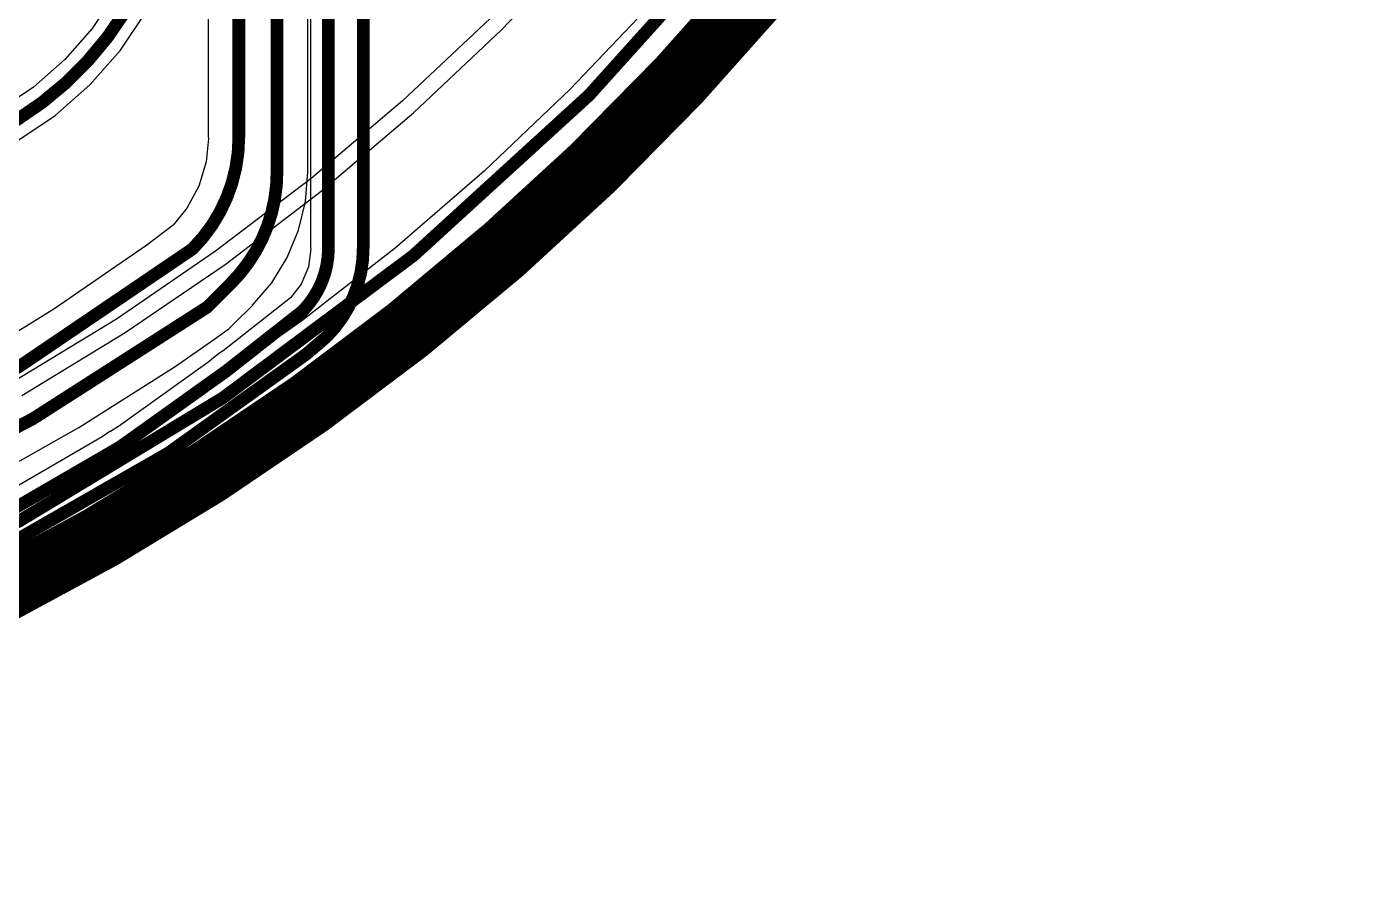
# Model space of a CAD drawing. Header units: inches. Extents: x -30 to 282, y -86 to 78.
# Drawn here: x 28.68 to 49.98, y -85.13 to -71.55 of the extents above; entities that cross this region are included whole.
import ezdxf

# ---------------------------------------------------------------- set-up
doc = ezdxf.new("R2010")
doc.units = ezdxf.units.IN
for name, color, linetype in [('Board Outline', 216, 'Continuous'), ('Bottom Layer', 5, 'Continuous'), ('GND 01', 76, 'Continuous'), ('GND 02', 16, 'Continuous'), ('PWR', 156, 'Continuous'), ('SIG 01', 90, 'Continuous'), ('Top Layer', 1, 'Continuous')]:
    doc.layers.add(name, color=color, linetype=linetype)

msp = doc.modelspace()

# ---------------------------------------------------------------- linework, layer by layer
at = {"layer": 'Board Outline', "const_width": 0.254}
msp.add_lwpolyline([(37.49466466, -16.44645174, -2.5025245443781), (-17.29285086, -16.44645174)], format="xyb", dxfattribs=at)
at = {"layer": 'Bottom Layer'}
for p, q in [((36.28250045999999, -71.60620933999999), (37.62142844, -70.20488118)), ((40.26817702, -70.46318647999999), (39.01179904, -71.89579474)), ((36.09992272, -71.42241494), (34.69955213999999, -72.74274757999999)), ((34.87231024, -72.93579774), (36.28250045999999, -71.60620933999999)), ((39.01179904, -71.89579474), (37.68749383999999, -73.26585295999999)), ((34.69955213999999, -72.74274757999999), (33.23224493999999, -73.9882315)), ((33.39469826, -74.19003196), (34.87231024, -72.93579774)), ((37.68749383999999, -73.26585295999999), (36.29836784, -74.57014803999999)), ((33.23224493999999, -73.9882315), (31.70200162, -75.15547834)), ((31.8536828, -75.3654957), (33.39469826, -74.19003196)), ((36.29836784, -74.57014803999999), (34.84768494, -75.80560911999999)), ((31.70200162, -75.15547834), (30.11289888, -76.24137406)), ((30.25345994, -76.4589911), (31.8536828, -75.3654957)), ((34.84768494, -75.80560911999999), (33.33885128, -76.9693406)), ((30.11289888, -76.24137406), (28.4694122, -77.24286049999999)), ((28.59838578, -77.46753874), (30.25345994, -76.4589911)), ((33.33885128, -76.9693406), (31.7754127, -78.05860689999999)), ((31.7754127, -78.05860689999999), (30.16103442, -79.07085278)), ((30.16103442, -79.07085278), (28.49951374, -80.00369572))]:
    msp.add_line(p, q, dxfattribs=at)
at = {"layer": 'GND 01'}
for p, q in [((40.05574919999999, -70.61526136), (38.76107564, -72.06946724)), ((38.76107564, -72.06946724), (37.39583072, -73.45773472)), ((37.39583072, -73.45773472), (35.96343328, -74.77657891999999)), ((35.96343328, -74.77657891999999), (34.46739106, -76.02277658)), ((34.46739106, -76.02277658), (32.911415, -77.1932289)), ((32.911415, -77.1932289), (31.29932526, -78.28507838)), ((31.29932526, -78.28507838), (29.63506646, -79.29564278)), ((29.63506646, -79.29564278), (27.92270768, -80.22245575999999))]:
    msp.add_line(p, q, dxfattribs=at)
at = {"layer": 'GND 01', "const_width": 1.016}
for points in [[(39.13389684, -72.41836925999999), (40.44544362, -70.94521244)], [(37.75091002, -73.82467836), (39.13389684, -72.41836925999999)], [(36.29988676, -75.16067264), (37.75091002, -73.82467836)], [(34.78439576, -76.42307042), (36.29988676, -75.16067264)], [(33.20816828, -77.60876019999999), (34.78439576, -76.42307042)], [(31.5750829, -78.7148286), (33.20816828, -77.60876019999999)], [(29.88915536, -79.73855019999999), (31.5750829, -78.7148286)], [(28.15453856, -80.6774104), (29.88915536, -79.73855019999999)]]:
    msp.add_lwpolyline(points, dxfattribs=at)
at = {"layer": 'GND 01', "const_width": 0.508}
for points in [[(38.87989683999999, -72.41836925999999, 1), (39.38789684, -72.41836925999999, 1)], [(38.87989683999999, -72.41836925999999, 1), (39.38789684, -72.41836925999999, 1)], [(37.49691001999999, -73.82467836, 1), (38.00491002, -73.82467836, 1)], [(37.49691001999999, -73.82467836, 1), (38.00491002, -73.82467836, 1)], [(36.04588676, -75.16067264, 1), (36.55388676, -75.16067264, 1)], [(36.04588676, -75.16067264, 1), (36.55388676, -75.16067264, 1)], [(34.53039576, -76.42307042, 1), (35.03839576, -76.42307042, 1)], [(34.53039576, -76.42307042, 1), (35.03839576, -76.42307042, 1)], [(32.95416828, -77.60876019999999, 1), (33.46216828, -77.60876019999999, 1)], [(32.95416828, -77.60876019999999, 1), (33.46216828, -77.60876019999999, 1)], [(31.3210829, -78.7148286, 1), (31.8290829, -78.7148286, 1)], [(31.3210829, -78.7148286, 1), (31.8290829, -78.7148286, 1)], [(29.63515536, -79.73855019999999, 1), (30.14315536, -79.73855019999999, 1)], [(29.63515536, -79.73855019999999, 1), (30.14315536, -79.73855019999999, 1)]]:
    msp.add_lwpolyline(points, format="xyb", close=True, dxfattribs=at)
at = {"layer": 'GND 02'}
for p, q in [((40.05574919999999, -70.61526136), (38.76107564, -72.06946724)), ((38.76107564, -72.06946724), (37.39583072, -73.45773472)), ((37.39583072, -73.45773472), (35.96343328, -74.77657891999999)), ((35.96343328, -74.77657891999999), (34.46739106, -76.02277658)), ((34.46739106, -76.02277658), (32.911415, -77.1932289)), ((32.911415, -77.1932289), (31.29932526, -78.28507838)), ((31.29932526, -78.28507838), (29.63506646, -79.29564278)), ((29.63506646, -79.29564278), (27.92270768, -80.22245575999999))]:
    msp.add_line(p, q, dxfattribs=at)
at = {"layer": 'GND 02', "const_width": 1.016}
for points in [[(39.13389684, -72.41836925999999), (40.44544362, -70.94521244)], [(37.75091002, -73.82467836), (39.13389684, -72.41836925999999)], [(36.29988676, -75.16067264), (37.75091002, -73.82467836)], [(34.78439576, -76.42307042), (36.29988676, -75.16067264)], [(33.20816828, -77.60876019999999), (34.78439576, -76.42307042)], [(31.5750829, -78.7148286), (33.20816828, -77.60876019999999)], [(29.88915536, -79.73855019999999), (31.5750829, -78.7148286)], [(28.15453856, -80.6774104), (29.88915536, -79.73855019999999)]]:
    msp.add_lwpolyline(points, dxfattribs=at)
at = {"layer": 'GND 02', "const_width": 0.508}
for points in [[(38.87989683999999, -72.41836925999999, 1), (39.38789684, -72.41836925999999, 1)], [(38.87989683999999, -72.41836925999999, 1), (39.38789684, -72.41836925999999, 1)], [(37.49691001999999, -73.82467836, 1), (38.00491002, -73.82467836, 1)], [(37.49691001999999, -73.82467836, 1), (38.00491002, -73.82467836, 1)], [(36.04588676, -75.16067264, 1), (36.55388676, -75.16067264, 1)], [(36.04588676, -75.16067264, 1), (36.55388676, -75.16067264, 1)], [(34.53039576, -76.42307042, 1), (35.03839576, -76.42307042, 1)], [(34.53039576, -76.42307042, 1), (35.03839576, -76.42307042, 1)], [(32.95416828, -77.60876019999999, 1), (33.46216828, -77.60876019999999, 1)], [(32.95416828, -77.60876019999999, 1), (33.46216828, -77.60876019999999, 1)], [(31.3210829, -78.7148286, 1), (31.8290829, -78.7148286, 1)], [(31.3210829, -78.7148286, 1), (31.8290829, -78.7148286, 1)], [(29.63515536, -79.73855019999999, 1), (30.14315536, -79.73855019999999, 1)], [(29.63515536, -79.73855019999999, 1), (30.14315536, -79.73855019999999, 1)]]:
    msp.add_lwpolyline(points, format="xyb", close=True, dxfattribs=at)
at = {"layer": 'PWR'}
for p, q in [((40.14890116, -70.69411312), (38.85018138, -72.15286052)), ((38.85018138, -72.15286052), (37.48071244, -73.54542568)), ((37.48071244, -73.54542568), (36.04386238, -74.86837451999999)), ((36.04386238, -74.86837451999999), (34.54318212, -76.11843298)), ((34.54318212, -76.11843298), (32.98236228, -77.29253274)), ((32.98236228, -77.29253274), (31.36522302, -78.38780106)), ((31.36522302, -78.38780106), (29.6958004, -79.40149982)), ((29.6958004, -79.40149982), (27.97811524, -80.33119823999999))]:
    msp.add_line(p, q, dxfattribs=at)
at = {"layer": 'SIG 01'}
for p, q in [((33.17866618, -73.88451567999999), (33.17866618, -56.66553817999999)), ((31.58317534, -63.14618815999999), (31.58317534, -73.32361764)), ((30.09476582, -71.03033291999999), (29.72488086, -71.5839056)), ((30.17925384, -71.93255869999999), (30.59076178, -71.3166976)), ((38.69080654, -71.18674612), (37.38424832, -72.55906494)), ((29.72488086, -71.5839056), (29.28590282, -72.08446086000001)), ((29.69088296, -72.489441), (30.17925384, -71.93255869999999)), ((29.28590282, -72.08446086000001), (28.78534756, -72.52343889999999)), ((28.78534756, -72.52343889999999), (28.23177488, -72.89332386)), ((29.13400066, -72.97781188), (29.69088296, -72.489441)), ((37.38424832, -72.55906494), (36.0119295, -73.86562316)), ((28.51813702, -73.38931982), (29.13400066, -72.97781188)), ((31.58762034, -73.34596963999999), (31.5503433, -73.72444996)), ((31.58317534, -73.32361764), (31.58762034, -73.34596963999999)), ((31.5503433, -73.72444996), (31.4334271, -74.10987718)), ((33.14132056, -74.35729604), (33.17844012, -73.88565614)), ((33.17844012, -73.88565614), (33.17866618, -73.88451567999999)), ((36.0119295, -73.86562316), (34.57715208, -75.10327118)), ((31.4334271, -74.10987718), (31.24356209999999, -74.46508856)), ((31.24356209999999, -74.46508856), (31.02214522, -74.73488482)), ((33.03060958, -74.81843812), (33.14132056, -74.35729604)), ((31.02214522, -74.73488482), (30.59897868, -75.05959333999999)), ((32.84912404, -75.2565805), (33.03060958, -74.81843812)), ((30.59897868, -75.05959333999999), (29.1103685, -76.08268502)), ((34.57715208, -75.10327118), (33.08337554, -76.26902704)), ((32.60133434, -75.66094088), (32.84912404, -75.2565805)), ((32.29339743999999, -76.02148371999999), (32.60133434, -75.66094088)), ((31.99688038, -76.31820651999999), (32.2929885, -76.0220984)), ((32.2929885, -76.0220984), (32.29339743999999, -76.02148371999999)), ((29.1103685, -76.08268502), (27.57025728, -77.02646774)), ((33.08337554, -76.26902704), (31.53419652, -77.36008149999999)), ((31.68909334, -76.5562858), (31.84645142, -76.44561546)), ((31.84645142, -76.44561546), (31.91583914, -76.39925029999999)), ((31.91583914, -76.39925029999999), (31.99688038, -76.31820651999999)), ((31.05489598, -77.00293717999999), (31.68909334, -76.5562858)), ((29.50984192, -77.98133247999999), (31.05489598, -77.00293717999999)), ((31.53419652, -77.36008149999999), (29.93334882, -78.37380565999999)), ((27.91864114, -78.8827353), (29.50984192, -77.98133247999999)), ((29.93334882, -78.37380565999999), (28.28468562, -79.30776112))]:
    msp.add_line(p, q, dxfattribs=at)
at = {"layer": 'SIG 01', "const_width": 0.2032}
for points in [[(32.07522922, -73.32361764), (32.07522922, -36.61942892)], [(32.68661229999999, -73.88451567999999), (32.68661229999999, -56.66553817999999)], [(31.331281, -75.11966942), (31.33128354, -75.11966688)], [(31.56790486, -76.05131347999999), (31.94505422, -75.67416411999999)], [(31.56790231999999, -76.05131602), (31.56790486, -76.05131347999999)]]:
    msp.add_lwpolyline(points, dxfattribs=at)
for points in [[(49.19426788, -40.37721668, -0.5471661038617852), (-1.84699656, -82.82278837999999)], [(48.77376072, -41.34143116, -0.5337938229624347), (-1.01389434, -82.52861573999999)], [(31.05787032, -68.48544088, -0.4142135623730951), (25.68688284, -73.85642836)], [(32.07522922, -73.32361764, -0.1989119998376675), (31.33128354, -75.11966688)], [(32.68661229999999, -73.88451567999999, -0.1989769342010068), (31.94505422, -75.67416411999999)], [(31.331281, -75.11966942, -0.1939352536520552), (6.06245422, -81.87229244)], [(31.56790486, -76.05131347999999, -0.2297693840168854), (-0.10088372, -81.2704242)]]:
    msp.add_lwpolyline(points, format="xyb", dxfattribs=at)
at = {"layer": 'SIG 01', "const_width": 0.1016}
for points in [[(32.02442921999999, -73.32361764, 1), (32.12602922, -73.32361764, 1)], [(32.02442921999999, -73.32361764, 1), (32.12602922, -73.32361764, 1)], [(32.6358123, -73.88451567999999, 1), (32.7374123, -73.88451567999999, 1)], [(32.6358123, -73.88451567999999, 1), (32.7374123, -73.88451567999999, 1)], [(31.28048099999999, -75.11966942, 1), (31.382081, -75.11966942, 1)], [(31.28048099999999, -75.11966942, 1), (31.382081, -75.11966942, 1)], [(31.28048354, -75.11966688, 1), (31.38208354, -75.11966688, 1)], [(31.28048354, -75.11966688, 1), (31.38208354, -75.11966688, 1)], [(31.89425422, -75.67416411999999, 1), (31.99585422, -75.67416411999999, 1)], [(31.89425422, -75.67416411999999, 1), (31.99585422, -75.67416411999999, 1)], [(31.51710232, -76.05131602, 1), (31.61870232, -76.05131602, 1)], [(31.51710486, -76.05131347999999, 1), (31.61870486, -76.05131347999999, 1)], [(31.51710486, -76.05131347999999, 1), (31.61870486, -76.05131347999999, 1)], [(31.51710486, -76.05131347999999, 1), (31.61870486, -76.05131347999999, 1)]]:
    msp.add_lwpolyline(points, format="xyb", close=True, dxfattribs=at)
at = {"layer": 'Top Layer'}
for p, q in [((33.22547076, -71.42310327999999), (33.22547076, -75.10603216)), ((33.22703794, -75.1139087), (33.1889227, -75.40340774)), ((33.22547076, -75.10603216), (33.22703794, -75.1139087)), ((33.1889227, -75.40340774), (33.0741401, -75.68051919999999)), ((33.0741401, -75.68051919999999), (32.9028679, -75.90372424)), ((32.9028679, -75.90372424), (31.82429754, -76.75192675999999)), ((31.69570496, -76.8394831), (31.5794136, -76.9356602)), ((31.69571766, -76.83947802), (31.69570496, -76.8394831)), ((31.78307334, -76.78034682), (31.69571766, -76.83947802)), ((31.82429754, -76.75192675999999), (31.78307334, -76.78034682)), ((31.5794136, -76.9356602), (30.14492828, -77.96169828)), ((30.14492828, -77.96169828), (30.01891126, -78.04251092)), ((29.88553332, -78.12923667999999), (29.7596052, -78.20238868)), ((30.01069436, -78.04591706), (29.88553332, -78.12923667999999)), ((30.0108112, -78.04586372), (30.01069436, -78.04591706)), ((30.01891126, -78.04251092), (30.0108112, -78.04586372)), ((29.7596052, -78.20238868), (28.37960288, -79.00397457999999))]:
    msp.add_line(p, q, dxfattribs=at)
at = {"layer": 'Top Layer', "const_width": 0.2032}
for points in [[(34.0674706, -75.10560036), (34.0674706, -69.32626723999999)], [(33.51034446, -75.10603216), (33.51034446, -71.42310327999999)], [(31.87839954, -77.0717915), (33.09114032, -76.11807484)], [(33.09114032, -76.11807484), (33.09115048, -76.11806721999999)], [(33.09114032, -76.11807484), (33.09114286, -76.11807484)], [(33.15710158, -76.80342272), (33.47830998, -76.52794956)], [(33.47830998, -76.52794956), (33.47831506, -76.52794448)], [(33.47831506, -76.52794448), (33.4783176, -76.52794194)], [(30.9566056, -78.38181936), (33.15709649999999, -76.8034278)], [(33.15709649999999, -76.8034278), (33.15710158, -76.80342272)], [(30.1819945, -78.28543144), (31.87100052, -77.0773414)], [(27.26370214, -80.49718469999999), (30.93913294, -78.39304616)], [(28.38852336, -79.32823606), (30.16547434, -78.29607912)], [(30.1817659, -78.285594), (30.1819945, -78.28543144)]]:
    msp.add_lwpolyline(points, dxfattribs=at)
for points in [[(33.51034446, -75.10603216, -0.198910275276635), (33.09115048, -76.11806721999999)], [(34.0674706, -75.10560036, -0.198912367379658), (33.4783176, -76.52794194)], [(31.87839954, -77.0717915, -0.0113804758782745), (31.87100052, -77.0773414)], [(30.1817659, -78.285594, -0.0238479318912545), (30.16547434, -78.29607912)], [(30.1819945, -78.28543144, -0.0003450981727989), (30.1817659, -78.285594)], [(30.9566056, -78.38181936, -0.0255675535605951), (30.93913294, -78.39304616)]]:
    msp.add_lwpolyline(points, format="xyb", dxfattribs=at)
at = {"layer": 'Top Layer', "const_width": 0.1016}
for points in [[(33.45954446, -75.10603216, 1), (33.56114445999999, -75.10603216, 1)], [(33.45954446, -75.10603216, 1), (33.56114445999999, -75.10603216, 1)], [(34.0166706, -75.10560036, 1), (34.1182706, -75.10560036, 1)], [(34.0166706, -75.10560036, 1), (34.1182706, -75.10560036, 1)], [(33.04034032, -76.11807484, 1), (33.14194032, -76.11807484, 1)], [(33.04034032, -76.11807484, 1), (33.14194032, -76.11807484, 1)], [(33.04034032, -76.11807484, 1), (33.14194032, -76.11807484, 1)], [(33.04034286, -76.11807484, 1), (33.14194286, -76.11807484, 1)], [(33.04035048, -76.11806721999999, 1), (33.14195048, -76.11806721999999, 1)], [(33.04035048, -76.11806721999999, 1), (33.14195048, -76.11806721999999, 1)], [(33.42750998, -76.52794956, 1), (33.52910998, -76.52794956, 1)], [(33.42750998, -76.52794956, 1), (33.52910998, -76.52794956, 1)], [(33.42751506, -76.52794448, 1), (33.52911506, -76.52794448, 1)], [(33.42751506, -76.52794448, 1), (33.52911506, -76.52794448, 1)], [(33.42751759999999, -76.52794194, 1), (33.5291176, -76.52794194, 1)], [(33.42751759999999, -76.52794194, 1), (33.5291176, -76.52794194, 1)], [(33.1062965, -76.8034278, 1), (33.2078965, -76.8034278, 1)], [(33.1062965, -76.8034278, 1), (33.2078965, -76.8034278, 1)], [(33.10630158, -76.80342272, 1), (33.20790158, -76.80342272, 1)], [(33.10630158, -76.80342272, 1), (33.20790158, -76.80342272, 1)], [(31.82020052, -77.0773414, 1), (31.92180052, -77.0773414, 1)], [(31.82020052, -77.0773414, 1), (31.92180052, -77.0773414, 1)], [(31.82759954, -77.0717915, 1), (31.92919954, -77.0717915, 1)], [(31.82759954, -77.0717915, 1), (31.92919954, -77.0717915, 1)], [(30.11467434, -78.29607912, 1), (30.21627434, -78.29607912, 1)], [(30.11467434, -78.29607912, 1), (30.21627434, -78.29607912, 1)], [(30.1309659, -78.285594, 1), (30.2325659, -78.285594, 1)], [(30.1309659, -78.285594, 1), (30.2325659, -78.285594, 1)], [(30.1309659, -78.285594, 1), (30.2325659, -78.285594, 1)], [(30.1311945, -78.28543144, 1), (30.2327945, -78.28543144, 1)], [(30.1311945, -78.28543144, 1), (30.2327945, -78.28543144, 1)], [(30.1311945, -78.28543144, 1), (30.2327945, -78.28543144, 1)], [(30.88833294, -78.39304616, 1), (30.98993294, -78.39304616, 1)], [(30.88833294, -78.39304616, 1), (30.98993294, -78.39304616, 1)], [(30.9058056, -78.38181936, 1), (31.0074056, -78.38181936, 1)], [(30.9058056, -78.38181936, 1), (31.0074056, -78.38181936, 1)]]:
    msp.add_lwpolyline(points, format="xyb", close=True, dxfattribs=at)

doc.saveas('drawing.dxf')
